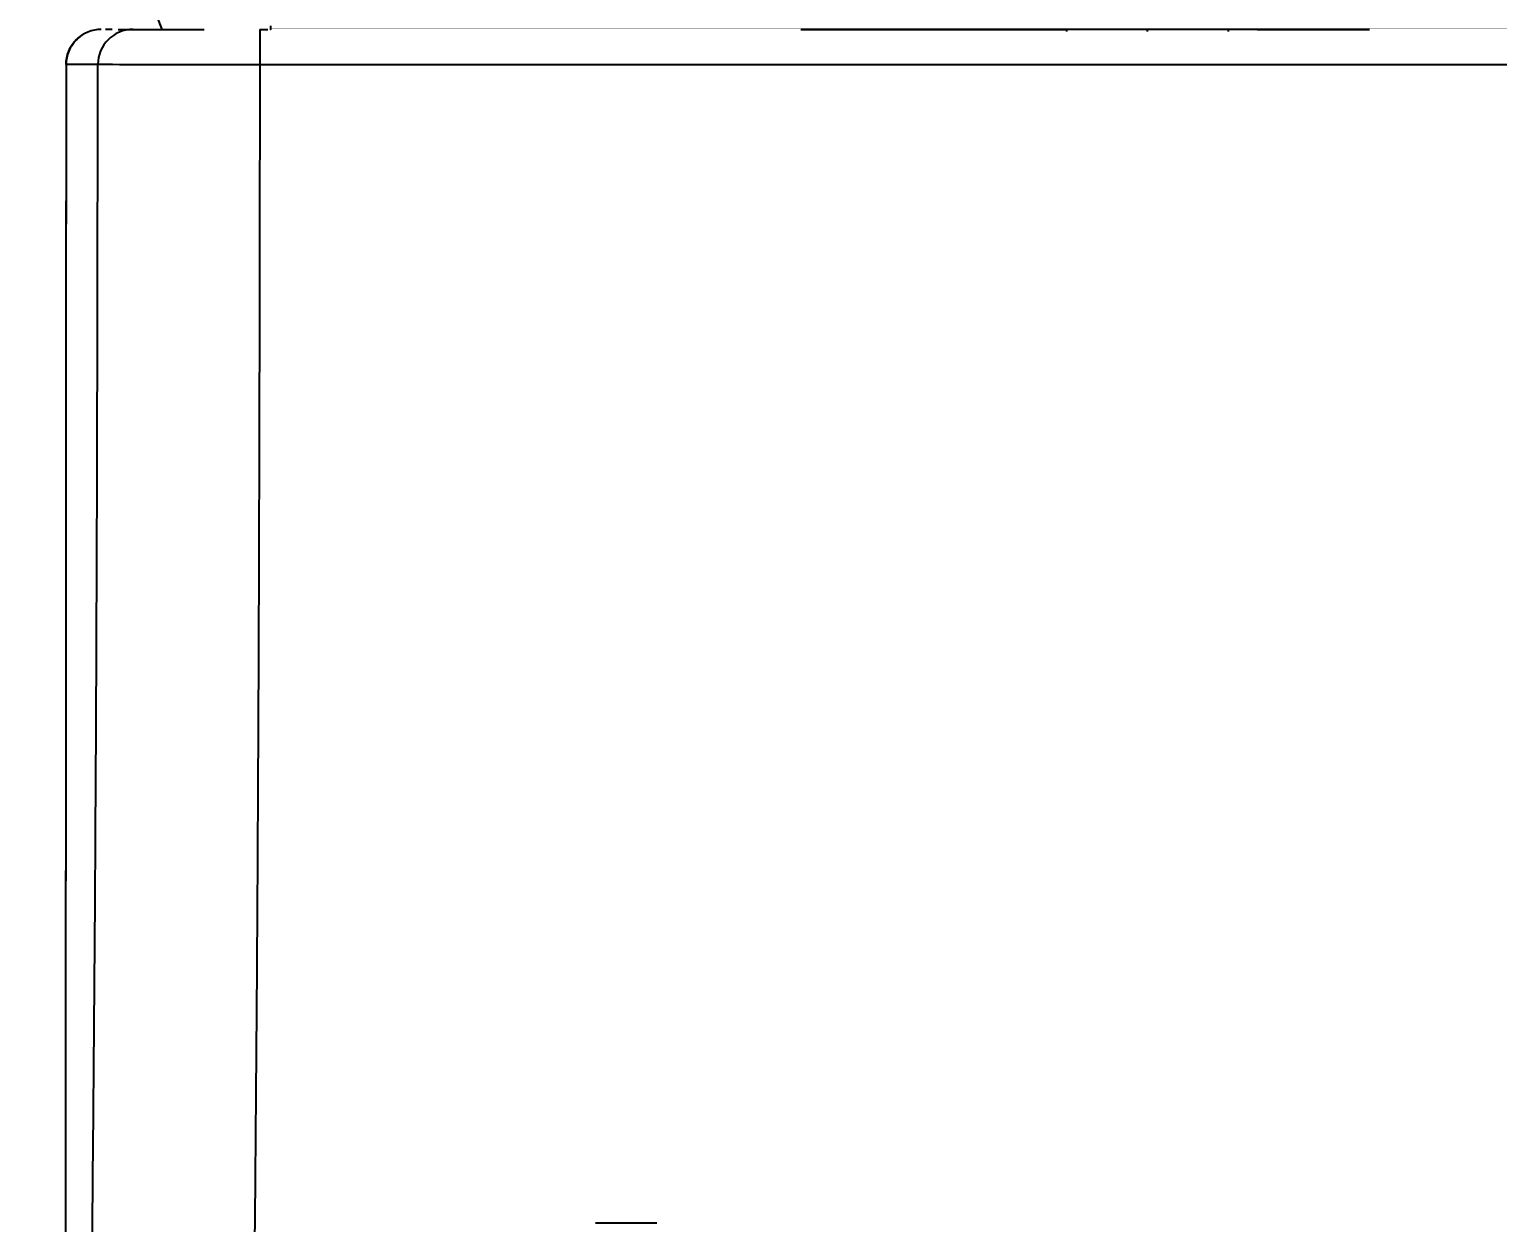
# Model space of a CAD drawing. Header units: millimetres. Extents: x -8699 to 14519, y -2727 to 7848.
# Drawn here: x 707.2 to 915.5, y 1013.6 to 1182.9 of the extents above; entities that cross this region are included whole.
import ezdxf

# ---------------------------------------------------------------- set-up
doc = ezdxf.new("R2010")
doc.units = ezdxf.units.MM
doc.layers.add('1', color=7, linetype='Continuous', true_color=0xffffff)
doc.layers.add('4', color=4, linetype='Continuous')
doc.dimstyles.new('ISO-25', dxfattribs={"dimtxt": 2.5, "dimasz": 2.5, "dimexe": 1.25, "dimexo": 0.625, "dimtad": 1, "dimdsep": 46, "dimtxsty": 'Standard', "dimcen": 2.5, "dimadec": 0, "dimazin": 0, "dimtfac": 1, "dimtmove": 0, "dimatfit": 3, "dimfxl": 1, "dimarcsym": 0})

# ---------------------------------------------------------------- blocks, each defined once
blk = doc.blocks.new('*D184')
at = {"color": 3, "lineweight": -2, "transparency": 16777216}
for p, q in [((776.88, 1314.02), (432.14, 1314.02)), ((440.26, 820.45), (440.26, 1297.77)), ((700.93, 804.2), (432.14, 804.2))]:
    blk.add_line(p, q, dxfattribs=at)
at = {"color": 3, "transparency": 16777216}
for points in [[(437.55, 1297.77), (442.97, 1297.77), (440.26, 1314.02)], [(437.55, 820.45), (442.97, 820.45), (440.26, 804.2)]]:
    blk.add_solid(points, dxfattribs=at)
at = {"layer": 'DEFPOINTS', "color": 0, "transparency": 16777216}
for p in [(440.26, 1314.02), (780.94, 1314.02), (704.99, 804.2)]:
    blk.add_point(p, dxfattribs=at)
at = {"color": 3, "transparency": 16777216, "insert": (424.01, 1059.11), "char_height": 19.5, "attachment_point": 5, "rotation": 90}
blk.add_mtext('510', dxfattribs=at)

msp = doc.modelspace()

# ---------------------------------------------------------------- linework, layer by layer
at = {"layer": '1', "color": 7, "linetype": 'Continuous'}
for p, q in [((718.97, 1182.86), (718.02, 1182.86)), ((848.62, 1182.86), (846.62, 1182.86)), ((883.02, 1182.86), (848.62, 1182.86)), ((854.32, 1182.86), (854.32, 1182.56)), ((865.82, 1182.56), (865.82, 1182.86)), ((865.82, 1182.56), (865.82, 1182.86)), ((877.32, 1182.56), (877.32, 1182.86)), ((885.52, 1182.86), (883.02, 1182.86))]:
    msp.add_line(p, q, dxfattribs=at)
msp.add_ellipse((729.4, 1188.23), major_axis=(0, -8.2), ratio=0.544639, start_param=3.141593, end_param=5.4433, dxfattribs=at)
at = {"layer": '1', "color": 8, "linetype": 'Continuous'}
msp.add_rational_spline([(741.44, 1183.36), (741.44, 1182.86), (741.44, 1182.86)], [1, 0.707560351302, 1], degree=2, dxfattribs=at)
at = {"layer": '1', "color": 7, "linetype": 'Continuous'}
for points, knots in [([(712.43, 1177.86), (712.43, 1179.18), (712.97, 1180.47), (714.19, 1181.69), (714.52, 1181.95), (714.88, 1182.16)], [0, 0, 0, 0, 0.757006, 0.757006, 1, 1, 1, 1]), ([(712.43, 1177.86), (712.43, 1176.61), (712.43, 1175.35), (712.4, 1112.02), (712.37, 1049.94), (712.33, 987.86)], [0, 0, 0, 0, 0.019803, 0.019803, 1, 1, 1, 1])]:
    msp.add_open_spline(points, degree=3, knots=knots, dxfattribs=at)
for points in [[(816.64, 1182.86), (829.2, 1182.86), (841.76, 1182.86), (854.32, 1182.86)], [(881.37, 1182.86), (886.69, 1182.86), (892.01, 1182.86), (897.33, 1182.86)]]:
    msp.add_open_spline(points, degree=3, dxfattribs=at)
at = {"layer": '1', "color": 8, "linetype": 'Continuous'}
for points in [[(857.82, 1182.86), (844.09, 1182.86), (830.37, 1182.86), (816.64, 1182.86)], [(877.32, 1182.86), (876.15, 1182.86), (874.98, 1182.86), (873.82, 1182.86)], [(897.32, 1182.86), (892, 1182.86), (886.68, 1182.86), (881.36, 1182.86)]]:
    msp.add_open_spline(points, degree=3, dxfattribs=at)
at = {"layer": '4'}
msp.add_line((787.52, 1013.59), (796.22, 1013.59), dxfattribs=at)
at = {"layer": '4', "color": 8, "linetype": 'Continuous'}
for centre, ratio, end_param in [((721.93, 1177.86), 0.998729, 4.711891), ((739.9, 1177.86), 0.000006, 4.717383)]:
    msp.add_ellipse(centre, major_axis=(0, -5), ratio=ratio, start_param=3.141593, end_param=end_param, dxfattribs=at)
at = {"layer": '4', "color": 7, "linetype": 'Continuous'}
for points, knots in [([(717.43, 1182.86), (716.11, 1182.86), (714.82, 1182.32), (712.97, 1180.48), (712.43, 1179.18), (712.43, 1177.86)], [0, 0, 0, 0, 0.5, 0.5, 1, 1, 1, 1]), ([(721.93, 1182.86), (722.16, 1182.86), (724.2, 1182.86), (728.83, 1182.86), (730.35, 1182.86), (732, 1182.86)], [0, 0, 0, 0, 0.71332, 0.71332, 1, 1, 1, 1])]:
    msp.add_open_spline(points, degree=3, knots=knots, dxfattribs=at)
for points in [[(719.84, 1182.86), (720.43, 1182.86), (721.13, 1182.86), (721.93, 1182.86)], [(739.9, 1182.86), (740.28, 1182.86), (740.66, 1182.86), (741.03, 1182.86)], [(712.43, 1177.86), (712.4, 1114.53), (712.37, 1051.2), (712.33, 987.86)]]:
    msp.add_open_spline(points, degree=3, dxfattribs=at)
at = {"layer": '4', "color": 8, "linetype": 'Continuous'}
msp.add_open_spline([(716.93, 1177.86), (713.99, 1177.86), (712.43, 1177.86), (712.43, 1177.86)], degree=3, dxfattribs=at)
for points, knots in [([(715.91, 987.86), (716.07, 1003.47), (716.23, 1019.12), (716.5, 1050.54), (716.6, 1066.34), (716.85, 1113.94), (716.91, 1145.93), (716.93, 1177.86)], [0, 0, 0, 0, 0.25, 0.25, 0.5, 0.5, 1, 1, 1, 1]), ([(739.9, 1177.83), (736.96, 1177.84), (734.08, 1177.84), (728.66, 1177.84), (726.17, 1177.84), (719.84, 1177.85), (717.23, 1177.86), (716.93, 1177.86)], [0, 0, 0, 0, 0.25, 0.25, 0.5, 0.5, 1, 1, 1, 1]), ([(739.9, 1177.83), (739.88, 1145.75), (739.82, 1113.61), (739.59, 1065.75), (739.49, 1049.87), (739.24, 1018.27), (739.09, 1002.53), (738.94, 986.84)], [0, 0, 0, 0, 0.5, 0.5, 0.75, 0.75, 1, 1, 1, 1]), ([(1443.85, 1176.75), (1443.86, 1176.76), (1442.99, 1176.77), (1439.79, 1176.81), (1437.43, 1176.83), (1431.57, 1176.88), (1428.05, 1176.9), (1419.95, 1176.96), (1415.35, 1176.98), (1400.1, 1177.08), (1388.35, 1177.15), (1368.4, 1177.28), (1361.35, 1177.32), (1346.95, 1177.4), (1339.55, 1177.44), (1316.9, 1177.56), (1301.11, 1177.62), (1269.14, 1177.72), (1252.99, 1177.76), (1204.24, 1177.81), (1171.23, 1177.74), (1121.62, 1177.77), (1105.07, 1177.8), (1080.2, 1177.82), (1071.91, 1177.82), (1055.31, 1177.82), (1047.01, 1177.83), (1022.11, 1177.83), (1005.51, 1177.83), (972.31, 1177.84), (955.71, 1177.83), (872.71, 1177.83), (806.3, 1177.83), (739.9, 1177.83)], [0, 0, 0, 0, 0.03125, 0.03125, 0.0625, 0.0625, 0.09375, 0.09375, 0.125, 0.125, 0.1875, 0.1875, 0.21875, 0.21875, 0.25, 0.25, 0.3125, 0.3125, 0.375, 0.375, 0.5, 0.5, 0.5625, 0.5625, 0.59375, 0.59375, 0.625, 0.625, 0.6875, 0.6875, 0.75, 0.75, 1, 1, 1, 1])]:
    msp.add_open_spline(points, degree=3, knots=knots, dxfattribs=at)

# ---------------------------------------------------------------- dimensions: what is measured, and where the dimension line sits
dim = msp.add_linear_dim(base=(440.26, 1314.02), p1=(704.99, 804.2), p2=(780.94, 1314.02), angle=90, dimstyle='ISO-25', override={"dimscale": 6.5, "dimtxt": 3, "dimgap": 1, "dimdec": 0, "dimclrd": 3, "dimclre": 3, "dimclrt": 3, "dimtdec": 0})
dim.commit()
dim.dimension.update_dxf_attribs({"geometry": '*D184', "text_midpoint": (424.01, 1059.11)})

doc.saveas('drawing.dxf')
